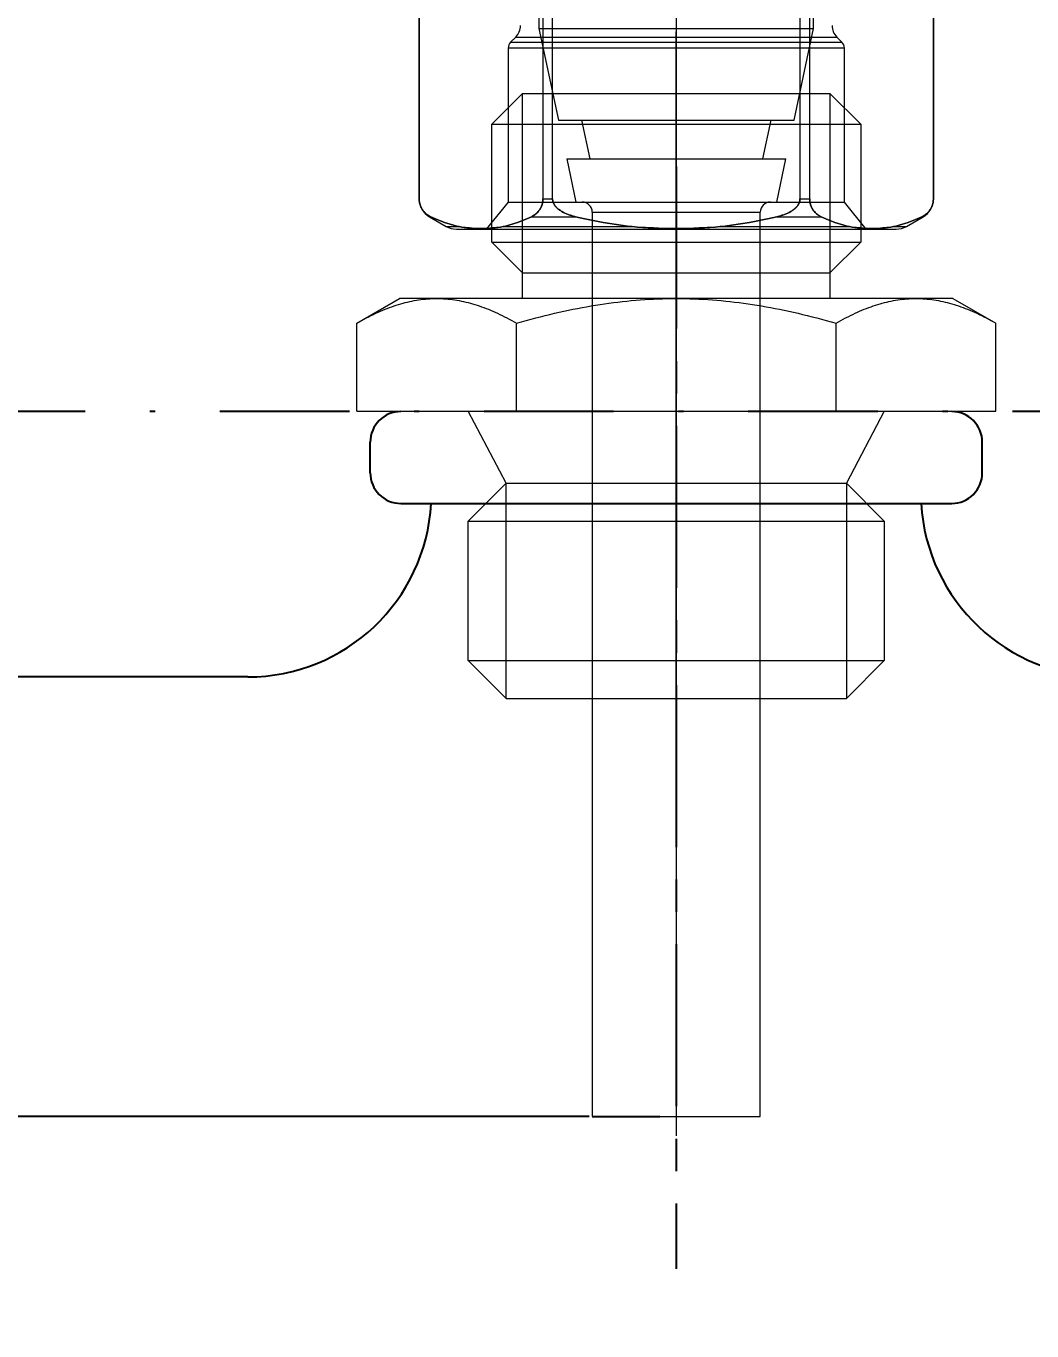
# Model space of a CAD drawing. Header units: millimetres. Extents: x 2838 to 4336, y 1534 to 2077.
# Drawn here: x 2915.35 to 2935.08, y 1722.03 to 1747.6 of the extents above; entities that cross this region are included whole.
import ezdxf

# ---------------------------------------------------------------- set-up
doc = ezdxf.new("R2010")
doc.units = ezdxf.units.MM
doc.header["$LTSCALE"] = 0.1
doc.linetypes.add('AXES', pattern=[50.8, 31.75, -6.35, 6.35, -6.35])
doc.linetypes.add('TIRETPTX2', pattern=[50.8, 25.4, -12.7, 0, -12.7])
for name, color, linetype in [('AXES', 3, 'AXES'), ('BATTERY LIMIT', 3, 'TIRETPTX2'), ('TEXTE', 2, 'Continuous'), ('WATER', 3, 'Continuous')]:
    doc.layers.add(name, color=color, linetype=linetype)
doc.layers.add('DESSIN', color=3, linetype='Continuous', lineweight=0)
doc.styles.add('ROMANS', font='romans.shx', dxfattribs={"width": 0.7})
doc.dimstyles.get("Standard").update_dxf_attribs({"dimtxt": 0.18, "dimasz": 0.18, "dimexe": 0.18, "dimexo": 0.0625, "dimgap": 0.09, "dimtad": 0, "dimtih": 1, "dimtoh": 1, "dimdec": 1, "dimzin": 0, "dimdsep": 46, "dimtxsty": 'ROMANS', "dimcen": 0.09, "dimadec": 0, "dimazin": 0, "dimtfac": 1, "dimtdec": 1, "dimtofl": 0, "dimtmove": 2, "dimatfit": 3, "dimfxl": 1, "dimtolj": 1, "dimarcsym": 0})

# ---------------------------------------------------------------- blocks, each defined once
blk = doc.blocks.new('SF5200')
at = {"color": 0, "linetype": 'Continuous'}
for p, q in [((-44.745, 12.547), (-55.804, 12.547)), ((-55.804, 12.544), (-44.745, 12.544)), ((-43.409, 11.232), (-43.879, 12.047)), ((-43.879, 11.982), (-43.879, 12.047)), ((-43.409, 10.662), (-43.409, 11.232)), ((-43.275, -10.732), (-43.275, 10.732)), ((-43.275, 9.269), (-44.595, 8.2)), ((-43.409, 2.271), (-43.409, 8.391)), ((-52.392, 8.083), (-52.64, 7.834)), ((-52.64, -7.834), (-52.64, 7.834)), ((-52.392, -8.083), (-52.392, 8.083)), ((-44.595, 8.2), (-52.109, 8.2)), ((-52.109, -8.2), (-52.109, 8.2)), ((-44.595, -8.2), (-44.595, 8.2)), ((-43.879, 4.912), (-43.879, 7.07)), ((-44.745, 6.509), (-55.804, 6.509)), ((-53.063, 6.7), (-53.563, 6.7)), ((-48.595, 5.75), (-53.063, 6.7)), ((-53.063, -6.7), (-53.063, 6.7)), ((-44.745, 6.035), (-44.745, 6.509)), ((-55.804, 6.035), (-44.745, 6.035)), ((-48.595, -5.75), (-48.595, 5.75)), ((-44.595, 4.9), (-46.695, 5.346)), ((-46.695, -5.346), (-46.695, 5.346)), ((-46.695, 4.222), (-48.595, 4.626)), ((-43.275, 4.1), (-44.095, 4.1)), ((-44.095, -4.1), (-44.095, 4.1)), ((0, 4.1), (-43.275, 4.1)), ((0, -4.1), (0, 4.1)), ((-83.149, 0), (0.949, 0)), ((-43.409, -8.391), (-43.409, -2.271)), ((-48.595, -4.626), (-46.695, -4.222)), ((-44.095, -4.1), (-43.275, -4.1)), ((-43.275, -4.1), (0, -4.1)), ((-46.695, -5.346), (-44.595, -4.9)), ((-43.879, -7.07), (-43.879, -4.912)), ((-44.745, -6.035), (-55.804, -6.035)), ((-53.063, -6.7), (-48.595, -5.75)), ((-44.745, -6.509), (-44.745, -6.035)), ((-55.804, -6.509), (-44.745, -6.509)), ((-53.563, -6.7), (-53.063, -6.7)), ((-52.64, -7.834), (-52.392, -8.083)), ((-52.109, -8.2), (-44.595, -8.2)), ((-44.595, -8.2), (-43.275, -9.269)), ((-43.409, -11.232), (-43.409, -10.662)), ((-43.879, -12.047), (-43.409, -11.232)), ((-43.879, -12.047), (-43.879, -11.982)), ((-44.745, -12.544), (-55.804, -12.544)), ((-55.804, -12.547), (-44.745, -12.547))]:
    blk.add_line(p, q, dxfattribs=at)
for points in [[(-43.879, 11.982), (-43.889, 12.002), (-43.91, 12.043), (-43.934, 12.085), (-43.947, 12.105), (-43.96, 12.126), (-43.989, 12.167), (-44.021, 12.206), (-44.054, 12.244), (-44.09, 12.281), (-44.129, 12.317), (-44.151, 12.335), (-44.175, 12.354), (-44.224, 12.389), (-44.255, 12.408), (-44.264, 12.414), (-44.273, 12.419), (-44.278, 12.422), (-44.282, 12.424), (-44.291, 12.429), (-44.3, 12.434), (-44.31, 12.439), (-44.319, 12.444), (-44.329, 12.448), (-44.334, 12.451), (-44.339, 12.453), (-44.349, 12.458), (-44.359, 12.463), (-44.37, 12.467), (-44.381, 12.472), (-44.392, 12.476), (-44.398, 12.479), (-44.403, 12.481), (-44.415, 12.485), (-44.426, 12.489), (-44.438, 12.494), (-44.45, 12.497), (-44.462, 12.501), (-44.468, 12.503), (-44.474, 12.505), (-44.486, 12.508), (-44.499, 12.512), (-44.505, 12.513), (-44.511, 12.515), (-44.523, 12.518), (-44.535, 12.521), (-44.541, 12.522), (-44.547, 12.523), (-44.56, 12.526), (-44.573, 12.528), (-44.586, 12.531), (-44.6, 12.533), (-44.613, 12.535), (-44.62, 12.536), (-44.627, 12.537), (-44.641, 12.538), (-44.655, 12.54), (-44.669, 12.541), (-44.683, 12.542), (-44.697, 12.543), (-44.704, 12.543), (-44.711, 12.543), (-44.725, 12.544), (-44.738, 12.544), (-44.745, 12.544)], [(-44.745, 12.544), (-44.738, 12.544), (-44.725, 12.544), (-44.711, 12.543), (-44.704, 12.543), (-44.697, 12.543), (-44.683, 12.542), (-44.669, 12.541), (-44.655, 12.54), (-44.641, 12.538), (-44.627, 12.537), (-44.62, 12.536), (-44.613, 12.535), (-44.6, 12.533), (-44.586, 12.531), (-44.573, 12.528), (-44.56, 12.526), (-44.547, 12.523), (-44.541, 12.522), (-44.535, 12.521), (-44.523, 12.518), (-44.511, 12.515), (-44.505, 12.513), (-44.499, 12.512), (-44.486, 12.508), (-44.474, 12.505), (-44.468, 12.503), (-44.462, 12.501), (-44.45, 12.497), (-44.438, 12.494), (-44.426, 12.489), (-44.415, 12.485), (-44.403, 12.481), (-44.398, 12.479), (-44.392, 12.476), (-44.381, 12.472), (-44.37, 12.467), (-44.359, 12.463), (-44.349, 12.458), (-44.339, 12.453), (-44.334, 12.451), (-44.329, 12.448), (-44.319, 12.444), (-44.31, 12.439), (-44.3, 12.434), (-44.291, 12.429), (-44.282, 12.424), (-44.278, 12.422), (-44.273, 12.419), (-44.264, 12.414), (-44.255, 12.408), (-44.246, 12.403), (-44.238, 12.397), (-44.229, 12.392), (-44.224, 12.389), (-44.22, 12.386), (-44.212, 12.38), (-44.203, 12.374), (-44.175, 12.354), (-44.151, 12.335), (-44.129, 12.317), (-44.09, 12.281), (-44.054, 12.244), (-44.021, 12.206), (-43.989, 12.167), (-43.96, 12.126), (-43.947, 12.105), (-43.934, 12.085), (-43.91, 12.043), (-43.889, 12.002), (-43.879, 11.982)], [(-43.409, 10.662), (-43.463, 10.876), (-43.6, 11.311), (-43.776, 11.755), (-43.879, 11.982)], [(-43.879, 11.982), (-43.776, 11.755), (-43.6, 11.311), (-43.463, 10.876), (-43.409, 10.662)], [(-43.409, 8.391), (-43.395, 8.454), (-43.371, 8.581), (-43.353, 8.71), (-43.346, 8.774), (-43.339, 8.838), (-43.329, 8.967), (-43.321, 9.095), (-43.311, 9.526), (-43.321, 9.958), (-43.329, 10.085), (-43.339, 10.214), (-43.346, 10.279), (-43.353, 10.343), (-43.371, 10.471), (-43.395, 10.599), (-43.409, 10.662)], [(-43.409, 10.662), (-43.395, 10.599), (-43.371, 10.471), (-43.353, 10.343), (-43.346, 10.279), (-43.339, 10.214), (-43.329, 10.085), (-43.321, 9.958), (-43.311, 9.526), (-43.321, 9.095), (-43.329, 8.967), (-43.339, 8.838), (-43.346, 8.774), (-43.353, 8.71), (-43.371, 8.581), (-43.395, 8.454), (-43.409, 8.391)], [(-43.879, 7.07), (-43.776, 7.297), (-43.6, 7.742), (-43.463, 8.176), (-43.409, 8.391)], [(-43.409, 8.391), (-43.463, 8.176), (-43.6, 7.742), (-43.776, 7.297), (-43.879, 7.07)], [(-44.745, 6.509), (-44.738, 6.509), (-44.725, 6.509), (-44.711, 6.509), (-44.704, 6.509), (-44.697, 6.51), (-44.683, 6.511), (-44.669, 6.512), (-44.655, 6.513), (-44.641, 6.514), (-44.627, 6.516), (-44.62, 6.517), (-44.613, 6.518), (-44.6, 6.52), (-44.586, 6.522), (-44.573, 6.524), (-44.56, 6.527), (-44.547, 6.529), (-44.541, 6.53), (-44.535, 6.532), (-44.523, 6.535), (-44.511, 6.538), (-44.505, 6.539), (-44.499, 6.541), (-44.486, 6.544), (-44.474, 6.548), (-44.468, 6.549), (-44.462, 6.551), (-44.45, 6.555), (-44.438, 6.559), (-44.426, 6.563), (-44.415, 6.567), (-44.403, 6.572), (-44.398, 6.574), (-44.392, 6.576), (-44.381, 6.581), (-44.37, 6.585), (-44.359, 6.59), (-44.349, 6.595), (-44.339, 6.599), (-44.334, 6.602), (-44.329, 6.604), (-44.319, 6.609), (-44.31, 6.614), (-44.3, 6.618), (-44.291, 6.623), (-44.282, 6.628), (-44.278, 6.631), (-44.273, 6.634), (-44.264, 6.639), (-44.255, 6.644), (-44.246, 6.65), (-44.238, 6.655), (-44.229, 6.661), (-44.224, 6.664), (-44.22, 6.666), (-44.212, 6.672), (-44.203, 6.678), (-44.175, 6.699), (-44.151, 6.717), (-44.129, 6.736), (-44.09, 6.772), (-44.054, 6.808), (-44.021, 6.846), (-43.989, 6.886), (-43.96, 6.927), (-43.947, 6.947), (-43.934, 6.968), (-43.91, 7.009), (-43.889, 7.05), (-43.879, 7.07)], [(-43.879, 7.07), (-43.889, 7.05), (-43.91, 7.009), (-43.934, 6.968), (-43.947, 6.947), (-43.96, 6.927), (-43.989, 6.886), (-44.021, 6.846), (-44.054, 6.808), (-44.09, 6.772), (-44.129, 6.736), (-44.151, 6.717), (-44.175, 6.699), (-44.224, 6.664), (-44.255, 6.644), (-44.264, 6.639), (-44.273, 6.634), (-44.278, 6.631), (-44.282, 6.628), (-44.291, 6.623), (-44.3, 6.618), (-44.31, 6.614), (-44.319, 6.609), (-44.329, 6.604), (-44.334, 6.602), (-44.339, 6.599), (-44.349, 6.595), (-44.359, 6.59), (-44.37, 6.585), (-44.381, 6.581), (-44.392, 6.576), (-44.398, 6.574), (-44.403, 6.572), (-44.415, 6.567), (-44.426, 6.563), (-44.438, 6.559), (-44.45, 6.555), (-44.462, 6.551), (-44.468, 6.549), (-44.474, 6.548), (-44.486, 6.544), (-44.499, 6.541), (-44.505, 6.539), (-44.511, 6.538), (-44.523, 6.535), (-44.535, 6.532), (-44.541, 6.53), (-44.547, 6.529), (-44.56, 6.527), (-44.573, 6.524), (-44.586, 6.522), (-44.6, 6.52), (-44.613, 6.518), (-44.62, 6.517), (-44.627, 6.516), (-44.641, 6.514), (-44.655, 6.513), (-44.669, 6.512), (-44.683, 6.511), (-44.697, 6.51), (-44.704, 6.509), (-44.711, 6.509), (-44.725, 6.509), (-44.738, 6.509), (-44.745, 6.509)], [(-44.745, 6.035), (-44.738, 6.035), (-44.725, 6.035), (-44.711, 6.034), (-44.704, 6.034), (-44.697, 6.033), (-44.683, 6.032), (-44.669, 6.03), (-44.655, 6.027), (-44.641, 6.024), (-44.627, 6.021), (-44.62, 6.019), (-44.613, 6.017), (-44.6, 6.013), (-44.586, 6.009), (-44.573, 6.004), (-44.56, 5.999), (-44.547, 5.994), (-44.541, 5.992), (-44.535, 5.989), (-44.523, 5.983), (-44.511, 5.977), (-44.505, 5.974), (-44.499, 5.971), (-44.486, 5.964), (-44.474, 5.957), (-44.468, 5.954), (-44.462, 5.95), (-44.45, 5.942), (-44.438, 5.935), (-44.426, 5.926), (-44.415, 5.918), (-44.403, 5.909), (-44.398, 5.905), (-44.392, 5.9), (-44.381, 5.891), (-44.37, 5.882), (-44.359, 5.873), (-44.349, 5.863), (-44.339, 5.854), (-44.334, 5.849), (-44.329, 5.844), (-44.319, 5.835), (-44.31, 5.825), (-44.3, 5.816), (-44.291, 5.806), (-44.282, 5.796), (-44.278, 5.791), (-44.273, 5.785), (-44.264, 5.775), (-44.255, 5.764), (-44.246, 5.753), (-44.238, 5.742), (-44.229, 5.731), (-44.224, 5.725), (-44.22, 5.72), (-44.212, 5.708), (-44.203, 5.696), (-44.175, 5.655), (-44.151, 5.618), (-44.129, 5.582), (-44.09, 5.508), (-44.054, 5.436), (-44.021, 5.36), (-43.989, 5.281), (-43.96, 5.2), (-43.947, 5.158), (-43.934, 5.117), (-43.91, 5.034), (-43.889, 4.952), (-43.879, 4.912)], [(-43.879, 4.912), (-43.889, 4.952), (-43.91, 5.034), (-43.934, 5.117), (-43.947, 5.158), (-43.96, 5.2), (-43.989, 5.281), (-44.021, 5.36), (-44.054, 5.436), (-44.09, 5.508), (-44.129, 5.582), (-44.151, 5.618), (-44.175, 5.655), (-44.224, 5.725), (-44.255, 5.764), (-44.264, 5.775), (-44.273, 5.785), (-44.278, 5.791), (-44.282, 5.796), (-44.291, 5.806), (-44.3, 5.816), (-44.31, 5.825), (-44.319, 5.835), (-44.329, 5.844), (-44.334, 5.849), (-44.339, 5.854), (-44.349, 5.863), (-44.359, 5.873), (-44.37, 5.882), (-44.381, 5.891), (-44.392, 5.9), (-44.398, 5.905), (-44.403, 5.909), (-44.415, 5.918), (-44.426, 5.926), (-44.438, 5.935), (-44.45, 5.942), (-44.462, 5.95), (-44.468, 5.954), (-44.474, 5.957), (-44.486, 5.964), (-44.499, 5.971), (-44.505, 5.974), (-44.511, 5.977), (-44.523, 5.983), (-44.535, 5.989), (-44.541, 5.992), (-44.547, 5.994), (-44.56, 5.999), (-44.573, 6.004), (-44.586, 6.009), (-44.6, 6.013), (-44.613, 6.017), (-44.62, 6.019), (-44.627, 6.021), (-44.641, 6.024), (-44.655, 6.027), (-44.669, 6.03), (-44.683, 6.032), (-44.697, 6.033), (-44.704, 6.034), (-44.711, 6.034), (-44.725, 6.035), (-44.738, 6.035), (-44.745, 6.035)], [(-43.879, 4.912), (-43.776, 4.458), (-43.6, 3.569), (-43.463, 2.7), (-43.409, 2.271)], [(-43.409, 2.271), (-43.463, 2.7), (-43.6, 3.569), (-43.776, 4.458), (-43.879, 4.912)], [(-43.409, 2.271), (-43.395, 2.145), (-43.371, 1.89), (-43.353, 1.633), (-43.346, 1.505), (-43.339, 1.376), (-43.329, 1.118), (-43.321, 0.863), (-43.311, 0), (-43.321, -0.863), (-43.329, -1.118), (-43.339, -1.376), (-43.346, -1.505), (-43.353, -1.633), (-43.371, -1.89), (-43.395, -2.145), (-43.409, -2.271)], [(-43.409, -2.271), (-43.395, -2.145), (-43.371, -1.89), (-43.353, -1.633), (-43.346, -1.505), (-43.339, -1.376), (-43.329, -1.118), (-43.321, -0.863), (-43.311, 0), (-43.321, 0.863), (-43.329, 1.118), (-43.339, 1.376), (-43.346, 1.505), (-43.353, 1.633), (-43.371, 1.89), (-43.395, 2.145), (-43.409, 2.271)], [(-43.409, -2.271), (-43.463, -2.7), (-43.6, -3.569), (-43.776, -4.458), (-43.879, -4.912)], [(-43.879, -4.912), (-43.776, -4.458), (-43.6, -3.569), (-43.463, -2.7), (-43.409, -2.271)], [(-43.879, -4.912), (-43.889, -4.952), (-43.91, -5.034), (-43.934, -5.117), (-43.947, -5.158), (-43.96, -5.2), (-43.989, -5.281), (-44.021, -5.36), (-44.054, -5.436), (-44.09, -5.508), (-44.129, -5.582), (-44.151, -5.618), (-44.175, -5.655), (-44.224, -5.725), (-44.255, -5.764), (-44.264, -5.775), (-44.273, -5.785), (-44.278, -5.791), (-44.282, -5.796), (-44.291, -5.806), (-44.3, -5.816), (-44.31, -5.825), (-44.319, -5.835), (-44.329, -5.844), (-44.334, -5.849), (-44.339, -5.854), (-44.349, -5.863), (-44.359, -5.873), (-44.37, -5.882), (-44.381, -5.891), (-44.392, -5.9), (-44.398, -5.905), (-44.403, -5.909), (-44.415, -5.918), (-44.426, -5.926), (-44.438, -5.935), (-44.45, -5.942), (-44.462, -5.95), (-44.468, -5.954), (-44.474, -5.957), (-44.486, -5.964), (-44.499, -5.971), (-44.505, -5.974), (-44.511, -5.977), (-44.523, -5.983), (-44.535, -5.989), (-44.541, -5.992), (-44.547, -5.994), (-44.56, -5.999), (-44.573, -6.004), (-44.586, -6.009), (-44.6, -6.013), (-44.613, -6.017), (-44.62, -6.019), (-44.627, -6.021), (-44.641, -6.024), (-44.655, -6.027), (-44.669, -6.03), (-44.683, -6.032), (-44.697, -6.033), (-44.704, -6.034), (-44.711, -6.034), (-44.725, -6.035), (-44.738, -6.035), (-44.745, -6.035)], [(-44.745, -6.035), (-44.738, -6.035), (-44.725, -6.035), (-44.711, -6.034), (-44.704, -6.034), (-44.697, -6.033), (-44.683, -6.032), (-44.669, -6.03), (-44.655, -6.027), (-44.641, -6.024), (-44.627, -6.021), (-44.62, -6.019), (-44.613, -6.017), (-44.6, -6.013), (-44.586, -6.009), (-44.573, -6.004), (-44.56, -5.999), (-44.547, -5.994), (-44.541, -5.992), (-44.535, -5.989), (-44.523, -5.983), (-44.511, -5.977), (-44.505, -5.974), (-44.499, -5.971), (-44.486, -5.964), (-44.474, -5.957), (-44.468, -5.954), (-44.462, -5.95), (-44.45, -5.942), (-44.438, -5.935), (-44.426, -5.926), (-44.415, -5.918), (-44.403, -5.909), (-44.398, -5.905), (-44.392, -5.9), (-44.381, -5.891), (-44.37, -5.882), (-44.359, -5.873), (-44.349, -5.863), (-44.339, -5.854), (-44.334, -5.849), (-44.329, -5.844), (-44.319, -5.835), (-44.31, -5.825), (-44.3, -5.816), (-44.291, -5.806), (-44.282, -5.796), (-44.278, -5.791), (-44.273, -5.785), (-44.264, -5.775), (-44.255, -5.764), (-44.246, -5.753), (-44.238, -5.742), (-44.229, -5.731), (-44.224, -5.725), (-44.22, -5.72), (-44.212, -5.708), (-44.203, -5.696), (-44.175, -5.655), (-44.151, -5.618), (-44.129, -5.582), (-44.09, -5.508), (-44.054, -5.436), (-44.021, -5.36), (-43.989, -5.281), (-43.96, -5.2), (-43.947, -5.158), (-43.934, -5.117), (-43.91, -5.034), (-43.889, -4.952), (-43.879, -4.912)], [(-44.745, -6.509), (-44.738, -6.509), (-44.725, -6.509), (-44.711, -6.509), (-44.704, -6.509), (-44.697, -6.51), (-44.683, -6.511), (-44.669, -6.512), (-44.655, -6.513), (-44.641, -6.514), (-44.627, -6.516), (-44.62, -6.517), (-44.613, -6.518), (-44.6, -6.52), (-44.586, -6.522), (-44.573, -6.524), (-44.56, -6.527), (-44.547, -6.529), (-44.541, -6.53), (-44.535, -6.532), (-44.523, -6.535), (-44.511, -6.538), (-44.505, -6.539), (-44.499, -6.541), (-44.486, -6.544), (-44.474, -6.548), (-44.468, -6.549), (-44.462, -6.551), (-44.45, -6.555), (-44.438, -6.559), (-44.426, -6.563), (-44.415, -6.567), (-44.403, -6.572), (-44.398, -6.574), (-44.392, -6.576), (-44.381, -6.581), (-44.37, -6.585), (-44.359, -6.59), (-44.349, -6.595), (-44.339, -6.599), (-44.334, -6.602), (-44.329, -6.604), (-44.319, -6.609), (-44.31, -6.614), (-44.3, -6.618), (-44.291, -6.623), (-44.282, -6.628), (-44.278, -6.631), (-44.273, -6.634), (-44.264, -6.639), (-44.255, -6.644), (-44.246, -6.65), (-44.238, -6.655), (-44.229, -6.661), (-44.224, -6.664), (-44.22, -6.666), (-44.212, -6.672), (-44.203, -6.678), (-44.175, -6.699), (-44.151, -6.717), (-44.129, -6.736), (-44.09, -6.772), (-44.054, -6.808), (-44.021, -6.846), (-43.989, -6.886), (-43.96, -6.927), (-43.947, -6.947), (-43.934, -6.968), (-43.91, -7.009), (-43.889, -7.05), (-43.879, -7.07)], [(-43.879, -7.07), (-43.889, -7.05), (-43.91, -7.009), (-43.934, -6.968), (-43.947, -6.947), (-43.96, -6.927), (-43.989, -6.886), (-44.021, -6.846), (-44.054, -6.808), (-44.09, -6.772), (-44.129, -6.736), (-44.151, -6.717), (-44.175, -6.699), (-44.224, -6.664), (-44.255, -6.644), (-44.264, -6.639), (-44.273, -6.634), (-44.278, -6.631), (-44.282, -6.628), (-44.291, -6.623), (-44.3, -6.618), (-44.31, -6.614), (-44.319, -6.609), (-44.329, -6.604), (-44.334, -6.602), (-44.339, -6.599), (-44.349, -6.595), (-44.359, -6.59), (-44.37, -6.585), (-44.381, -6.581), (-44.392, -6.576), (-44.398, -6.574), (-44.403, -6.572), (-44.415, -6.567), (-44.426, -6.563), (-44.438, -6.559), (-44.45, -6.555), (-44.462, -6.551), (-44.468, -6.549), (-44.474, -6.548), (-44.486, -6.544), (-44.499, -6.541), (-44.505, -6.539), (-44.511, -6.538), (-44.523, -6.535), (-44.535, -6.532), (-44.541, -6.53), (-44.547, -6.529), (-44.56, -6.527), (-44.573, -6.524), (-44.586, -6.522), (-44.6, -6.52), (-44.613, -6.518), (-44.62, -6.517), (-44.627, -6.516), (-44.641, -6.514), (-44.655, -6.513), (-44.669, -6.512), (-44.683, -6.511), (-44.697, -6.51), (-44.704, -6.509), (-44.711, -6.509), (-44.725, -6.509), (-44.738, -6.509), (-44.745, -6.509)], [(-43.879, -7.07), (-43.776, -7.297), (-43.6, -7.742), (-43.463, -8.176), (-43.409, -8.391)], [(-43.409, -8.391), (-43.463, -8.176), (-43.6, -7.742), (-43.776, -7.297), (-43.879, -7.07)], [(-43.409, -8.391), (-43.395, -8.454), (-43.371, -8.581), (-43.353, -8.71), (-43.346, -8.774), (-43.339, -8.838), (-43.329, -8.967), (-43.321, -9.095), (-43.311, -9.526), (-43.321, -9.958), (-43.329, -10.085), (-43.339, -10.214), (-43.346, -10.279), (-43.353, -10.343), (-43.371, -10.471), (-43.395, -10.599), (-43.409, -10.662)], [(-43.409, -10.662), (-43.395, -10.599), (-43.371, -10.471), (-43.353, -10.343), (-43.346, -10.279), (-43.339, -10.214), (-43.329, -10.085), (-43.321, -9.958), (-43.311, -9.526), (-43.321, -9.095), (-43.329, -8.967), (-43.339, -8.838), (-43.346, -8.774), (-43.353, -8.71), (-43.371, -8.581), (-43.395, -8.454), (-43.409, -8.391)], [(-43.409, -10.662), (-43.463, -10.876), (-43.6, -11.311), (-43.776, -11.755), (-43.879, -11.982)], [(-43.879, -11.982), (-43.776, -11.755), (-43.6, -11.311), (-43.463, -10.876), (-43.409, -10.662)], [(-43.879, -11.982), (-43.889, -12.002), (-43.91, -12.043), (-43.934, -12.085), (-43.947, -12.105), (-43.96, -12.126), (-43.989, -12.167), (-44.021, -12.206), (-44.054, -12.244), (-44.09, -12.281), (-44.129, -12.317), (-44.151, -12.335), (-44.175, -12.354), (-44.224, -12.389), (-44.255, -12.408), (-44.264, -12.414), (-44.273, -12.419), (-44.278, -12.422), (-44.282, -12.424), (-44.291, -12.429), (-44.3, -12.434), (-44.31, -12.439), (-44.319, -12.444), (-44.329, -12.448), (-44.334, -12.451), (-44.339, -12.453), (-44.349, -12.458), (-44.359, -12.463), (-44.37, -12.467), (-44.381, -12.472), (-44.392, -12.476), (-44.398, -12.479), (-44.403, -12.481), (-44.415, -12.485), (-44.426, -12.489), (-44.438, -12.494), (-44.45, -12.497), (-44.462, -12.501), (-44.468, -12.503), (-44.474, -12.505), (-44.486, -12.508), (-44.499, -12.512), (-44.505, -12.513), (-44.511, -12.515), (-44.523, -12.518), (-44.535, -12.521), (-44.541, -12.522), (-44.547, -12.523), (-44.56, -12.526), (-44.573, -12.528), (-44.586, -12.531), (-44.6, -12.533), (-44.613, -12.535), (-44.62, -12.536), (-44.627, -12.537), (-44.641, -12.538), (-44.655, -12.54), (-44.669, -12.541), (-44.683, -12.542), (-44.697, -12.543), (-44.704, -12.543), (-44.711, -12.543), (-44.725, -12.544), (-44.738, -12.544), (-44.745, -12.544)], [(-44.745, -12.544), (-44.738, -12.544), (-44.725, -12.544), (-44.711, -12.543), (-44.704, -12.543), (-44.697, -12.543), (-44.683, -12.542), (-44.669, -12.541), (-44.655, -12.54), (-44.641, -12.538), (-44.627, -12.537), (-44.62, -12.536), (-44.613, -12.535), (-44.6, -12.533), (-44.586, -12.531), (-44.573, -12.528), (-44.56, -12.526), (-44.547, -12.523), (-44.541, -12.522), (-44.535, -12.521), (-44.523, -12.518), (-44.511, -12.515), (-44.505, -12.513), (-44.499, -12.512), (-44.486, -12.508), (-44.474, -12.505), (-44.468, -12.503), (-44.462, -12.501), (-44.45, -12.497), (-44.438, -12.494), (-44.426, -12.489), (-44.415, -12.485), (-44.403, -12.481), (-44.398, -12.479), (-44.392, -12.476), (-44.381, -12.472), (-44.37, -12.467), (-44.359, -12.463), (-44.349, -12.458), (-44.339, -12.453), (-44.334, -12.451), (-44.329, -12.448), (-44.319, -12.444), (-44.31, -12.439), (-44.3, -12.434), (-44.291, -12.429), (-44.282, -12.424), (-44.278, -12.422), (-44.273, -12.419), (-44.264, -12.414), (-44.255, -12.408), (-44.246, -12.403), (-44.238, -12.397), (-44.229, -12.392), (-44.224, -12.389), (-44.22, -12.386), (-44.212, -12.38), (-44.203, -12.374), (-44.175, -12.354), (-44.151, -12.335), (-44.129, -12.317), (-44.09, -12.281), (-44.054, -12.244), (-44.021, -12.206), (-43.989, -12.167), (-43.96, -12.126), (-43.947, -12.105), (-43.934, -12.085), (-43.91, -12.043), (-43.889, -12.002), (-43.879, -11.982)]]:
    blk.add_lwpolyline(points, dxfattribs=at)
for centre, radius, start, end in [((-44.745, 11.547), 1, 30, 90), ((-44.275, 10.732), 1, 0, 30), ((-53.206, 8.4), 0.8, 270, 315), ((-52.109, 7.8), 0.4, 90, 135), ((-44.095, 4.6), 0.5, 180, 270), ((-44.095, -4.6), 0.5, 90, 180), ((-53.206, -8.4), 0.8, 45, 90), ((-52.109, -7.8), 0.4, 225, 270), ((-44.275, -10.732), 1, 330, 0), ((-44.745, -11.547), 1, 270, 330)]:
    blk.add_arc(centre, radius, start, end, dxfattribs=at)
blk = doc.blocks.new('front')
at = {"linetype": 'Continuous'}
for p, q in [((-4.294, 15.588), (-5.5, 13.5)), ((-4.428, 15.352), (-4.491, 15.235)), ((-4.362, 15.47), (-4.428, 15.352)), ((-4.294, 15.588), (-4.362, 15.47)), ((0, 15.588), (-4.294, 15.588)), ((0, 15.588), (0, 7.794)), ((-4.779, 14.661), (-4.831, 14.548)), ((-4.725, 14.774), (-4.779, 14.661)), ((-4.67, 14.888), (-4.725, 14.774)), ((-4.612, 15.003), (-4.67, 14.888)), ((-4.553, 15.119), (-4.612, 15.003)), ((-4.491, 15.235), (-4.553, 15.119)), ((-5.018, 14.101), (-5.06, 13.991)), ((-4.974, 14.212), (-5.018, 14.101)), ((-4.928, 14.324), (-4.974, 14.212)), ((-4.881, 14.436), (-4.928, 14.324)), ((-4.831, 14.548), (-4.881, 14.436)), ((-5.5, 11.691), (-5.5, 13.5)), ((-5.242, 13.442), (-5.273, 13.333)), ((-5.209, 13.551), (-5.242, 13.442)), ((-5.175, 13.661), (-5.209, 13.551)), ((-5.139, 13.77), (-5.175, 13.661)), ((-5.1, 13.88), (-5.139, 13.77)), ((-5.06, 13.991), (-5.1, 13.88)), ((-5.398, 12.789), (-5.417, 12.681)), ((-5.376, 12.898), (-5.398, 12.789)), ((-5.353, 13.007), (-5.376, 12.898)), ((-5.328, 13.116), (-5.353, 13.007)), ((-5.302, 13.224), (-5.328, 13.116)), ((-5.273, 13.333), (-5.302, 13.224)), ((-5.483, 12.134), (-5.491, 12.024)), ((-5.474, 12.244), (-5.483, 12.134)), ((-5.463, 12.353), (-5.474, 12.244)), ((-5.449, 12.463), (-5.463, 12.353)), ((-5.434, 12.572), (-5.449, 12.463)), ((-5.417, 12.681), (-5.434, 12.572)), ((-5.499, 11.803), (-5.5, 11.691)), ((-5.5, 11.691), (-5.499, 11.58)), ((-5.5, 0), (-5.5, 11.691)), ((-5.496, 11.914), (-5.499, 11.803)), ((-5.499, 11.58), (-5.496, 11.469)), ((-5.491, 12.024), (-5.496, 11.914)), ((-5.496, 11.469), (-5.491, 11.359)), ((-5.491, 11.359), (-5.483, 11.249)), ((-5.483, 11.249), (-5.474, 11.139)), ((-5.474, 11.139), (-5.463, 11.029)), ((-5.463, 11.029), (-5.449, 10.92)), ((-5.449, 10.92), (-5.434, 10.811)), ((-5.434, 10.811), (-5.417, 10.702)), ((-5.417, 10.702), (-5.398, 10.593)), ((-5.398, 10.593), (-5.376, 10.485)), ((-5.376, 10.485), (-5.353, 10.376)), ((-5.353, 10.376), (-5.328, 10.267)), ((-5.328, 10.267), (-5.302, 10.158)), ((-5.302, 10.158), (-5.273, 10.049)), ((-5.273, 10.049), (-5.242, 9.94)), ((-5.242, 9.94), (-5.209, 9.831)), ((-5.209, 9.831), (-5.175, 9.722)), ((-5.175, 9.722), (-5.139, 9.612)), ((-5.139, 9.612), (-5.1, 9.502)), ((3.5, 8.3), (0, 10.15)), ((5.35, 10.15), (3.5, 8.3)), ((5.35, 10.15), (5.35, -10.15)), ((12.15, 10.15), (5.35, 10.15)), ((12.15, 10.15), (12.15, -10.15)), ((14, 8.3), (12.15, 10.15)), ((-14, 9), (-15.5, 7.5)), ((-14, 9), (-14, -9)), ((-8.25, 9), (-14, 9)), ((-8.25, 9), (-8.25, -9)), ((-6.75, 7.5), (-8.25, 9)), ((-5.1, 9.502), (-5.06, 9.392)), ((-5.06, 9.392), (-5.018, 9.281)), ((-5.018, 9.281), (-4.974, 9.17)), ((-4.974, 9.17), (-4.928, 9.059)), ((-4.928, 9.059), (-4.881, 8.947)), ((-4.881, 8.947), (-4.831, 8.835)), ((-4.831, 8.835), (-4.779, 8.722)), ((-4.779, 8.722), (-4.725, 8.608)), ((-4.725, 8.608), (-4.67, 8.494)), ((-4.67, 8.494), (-4.612, 8.379)), ((-4.612, 8.379), (-4.553, 8.264)), ((3.5, 8.3), (3.5, -8.3)), ((14, 8.3), (3.5, 8.3)), ((14, 8.3), (14, -8.3)), ((-4.553, 8.264), (-4.491, 8.148)), ((-4.491, 8.148), (-4.428, 8.031)), ((-4.428, 8.031), (-4.362, 7.913)), ((-4.362, 7.913), (-4.294, 7.794)), ((-4.294, 7.794), (-4.362, 7.557)), ((0, 7.794), (-4.294, 7.794)), ((0, 7.794), (0, -7.794)), ((-15.5, 7.5), (-15.5, -7.5)), ((-6.75, 7.5), (-15.5, 7.5)), ((-6.75, 7.5), (-6.75, -7.5)), ((-5.5, 7.5), (-6.75, 7.5)), ((-4.491, 7.087), (-4.553, 6.855)), ((-4.428, 7.321), (-4.491, 7.087)), ((-4.362, 7.557), (-4.428, 7.321)), ((-4.67, 6.394), (-4.725, 6.166)), ((-4.612, 6.624), (-4.67, 6.394)), ((-4.553, 6.855), (-4.612, 6.624)), ((-4.779, 5.939), (-4.831, 5.713)), ((-4.725, 6.166), (-4.779, 5.939)), ((-4.928, 5.265), (-4.974, 5.042)), ((-4.881, 5.488), (-4.928, 5.265)), ((-4.831, 5.713), (-4.881, 5.488)), ((-5.06, 4.599), (-5.1, 4.378)), ((-5.018, 4.82), (-5.06, 4.599)), ((-4.974, 5.042), (-5.018, 4.82)), ((-5.175, 3.939), (-5.209, 3.72)), ((-5.139, 4.158), (-5.175, 3.939)), ((-5.1, 4.378), (-5.139, 4.158)), ((-5.273, 3.284), (-5.302, 3.066)), ((-5.242, 3.502), (-5.273, 3.284)), ((-5.209, 3.72), (-5.242, 3.502)), ((-5.353, 2.631), (-5.376, 2.414)), ((-5.328, 2.848), (-5.353, 2.631)), ((-5.302, 3.066), (-5.328, 2.848)), ((-5.417, 1.978), (-5.434, 1.761)), ((-5.398, 2.196), (-5.417, 1.978)), ((-5.376, 2.414), (-5.398, 2.196)), ((-5.463, 1.324), (-5.474, 1.105)), ((-5.449, 1.542), (-5.463, 1.324)), ((-5.434, 1.761), (-5.449, 1.542)), ((-5.491, 0.665), (-5.496, 0.444)), ((-5.483, 0.885), (-5.491, 0.665)), ((-5.474, 1.105), (-5.483, 0.885)), ((17, 0), (-18.5, 0)), ((-5.499, 0.223), (-5.5, 0)), ((-5.5, 0), (-5.499, -0.223)), ((-5.5, -11.691), (-5.5, 0)), ((-5.496, 0.444), (-5.499, 0.223)), ((-5.499, -0.223), (-5.496, -0.444)), ((-5.496, -0.444), (-5.491, -0.665)), ((-5.491, -0.665), (-5.483, -0.885)), ((-5.483, -0.885), (-5.474, -1.105)), ((-5.474, -1.105), (-5.463, -1.324)), ((-5.463, -1.324), (-5.449, -1.542)), ((-5.449, -1.542), (-5.434, -1.761)), ((-5.434, -1.761), (-5.417, -1.978)), ((-5.417, -1.978), (-5.398, -2.196)), ((-5.398, -2.196), (-5.376, -2.414)), ((-5.376, -2.414), (-5.353, -2.631)), ((-5.353, -2.631), (-5.328, -2.848)), ((-5.328, -2.848), (-5.302, -3.066)), ((-5.302, -3.066), (-5.273, -3.284)), ((-5.273, -3.284), (-5.242, -3.502)), ((-5.242, -3.502), (-5.209, -3.72)), ((-5.209, -3.72), (-5.175, -3.939)), ((-5.175, -3.939), (-5.139, -4.158)), ((-5.139, -4.158), (-5.1, -4.378)), ((-5.1, -4.378), (-5.06, -4.599)), ((-5.06, -4.599), (-5.018, -4.82)), ((-5.018, -4.82), (-4.974, -5.042)), ((-4.974, -5.042), (-4.928, -5.265)), ((-4.928, -5.265), (-4.881, -5.488)), ((-4.881, -5.488), (-4.831, -5.713)), ((-4.831, -5.713), (-4.779, -5.939)), ((-4.779, -5.939), (-4.725, -6.166)), ((-4.725, -6.166), (-4.67, -6.394)), ((-4.67, -6.394), (-4.612, -6.624)), ((-4.612, -6.624), (-4.553, -6.855)), ((-4.553, -6.855), (-4.491, -7.087)), ((-15.5, -7.5), (-14, -9)), ((-15.5, -7.5), (-6.75, -7.5)), ((-8.25, -9), (-6.75, -7.5)), ((-6.75, -7.5), (-5.5, -7.5)), ((-4.491, -7.087), (-4.428, -7.321)), ((-4.428, -7.321), (-4.362, -7.557)), ((-4.362, -7.557), (-4.294, -7.794)), ((-4.553, -8.264), (-4.612, -8.379)), ((-4.491, -8.148), (-4.553, -8.264)), ((-4.428, -8.031), (-4.491, -8.148)), ((-4.362, -7.913), (-4.428, -8.031)), ((-4.294, -7.794), (-4.362, -7.913)), ((0, -7.794), (-4.294, -7.794)), ((0, -7.794), (0, -15.588)), ((-4.831, -8.835), (-4.881, -8.947)), ((-4.779, -8.722), (-4.831, -8.835)), ((-4.725, -8.608), (-4.779, -8.722)), ((-4.67, -8.494), (-4.725, -8.608)), ((-4.612, -8.379), (-4.67, -8.494)), ((0, -10.15), (3.5, -8.3)), ((3.5, -8.3), (5.35, -10.15)), ((3.5, -8.3), (14, -8.3)), ((12.15, -10.15), (14, -8.3)), ((-14, -9), (-8.25, -9)), ((-5.1, -9.502), (-5.139, -9.612)), ((-5.06, -9.392), (-5.1, -9.502)), ((-5.018, -9.281), (-5.06, -9.392)), ((-4.974, -9.17), (-5.018, -9.281)), ((-4.928, -9.059), (-4.974, -9.17)), ((-4.881, -8.947), (-4.928, -9.059)), ((-5.302, -10.158), (-5.328, -10.267)), ((-5.273, -10.049), (-5.302, -10.158)), ((-5.242, -9.94), (-5.273, -10.049)), ((-5.209, -9.831), (-5.242, -9.94)), ((-5.175, -9.722), (-5.209, -9.831)), ((-5.139, -9.612), (-5.175, -9.722)), ((5.35, -10.15), (12.15, -10.15)), ((-5.434, -10.811), (-5.449, -10.92)), ((-5.417, -10.702), (-5.434, -10.811)), ((-5.398, -10.593), (-5.417, -10.702)), ((-5.376, -10.485), (-5.398, -10.593)), ((-5.353, -10.376), (-5.376, -10.485)), ((-5.328, -10.267), (-5.353, -10.376)), ((-5.491, -11.359), (-5.496, -11.469)), ((-5.483, -11.249), (-5.491, -11.359)), ((-5.474, -11.139), (-5.483, -11.249)), ((-5.463, -11.029), (-5.474, -11.139)), ((-5.449, -10.92), (-5.463, -11.029)), ((-5.499, -11.58), (-5.5, -11.691)), ((-5.5, -11.691), (-5.499, -11.803)), ((-5.5, -13.5), (-5.5, -11.691)), ((-5.496, -11.469), (-5.499, -11.58)), ((-5.499, -11.803), (-5.496, -11.914)), ((-5.496, -11.914), (-5.491, -12.024)), ((-5.491, -12.024), (-5.483, -12.134)), ((-5.483, -12.134), (-5.474, -12.244)), ((-5.474, -12.244), (-5.463, -12.353)), ((-5.463, -12.353), (-5.449, -12.463)), ((-5.449, -12.463), (-5.434, -12.572)), ((-5.434, -12.572), (-5.417, -12.681)), ((-5.417, -12.681), (-5.398, -12.789)), ((-5.398, -12.789), (-5.376, -12.898)), ((-5.376, -12.898), (-5.353, -13.007)), ((-5.353, -13.007), (-5.328, -13.116)), ((-5.328, -13.116), (-5.302, -13.224)), ((-5.302, -13.224), (-5.273, -13.333)), ((-5.273, -13.333), (-5.242, -13.442)), ((-5.5, -13.5), (-4.294, -15.588)), ((-5.242, -13.442), (-5.209, -13.551)), ((-5.209, -13.551), (-5.175, -13.661)), ((-5.175, -13.661), (-5.139, -13.77)), ((-5.139, -13.77), (-5.1, -13.88)), ((-5.1, -13.88), (-5.06, -13.991)), ((-5.06, -13.991), (-5.018, -14.101)), ((-5.018, -14.101), (-4.974, -14.212)), ((-4.974, -14.212), (-4.928, -14.324)), ((-4.928, -14.324), (-4.881, -14.436)), ((-4.881, -14.436), (-4.831, -14.548)), ((-4.831, -14.548), (-4.779, -14.661)), ((-4.779, -14.661), (-4.725, -14.774)), ((-4.725, -14.774), (-4.67, -14.888)), ((-4.67, -14.888), (-4.612, -15.003)), ((-4.612, -15.003), (-4.553, -15.119)), ((-4.553, -15.119), (-4.491, -15.235)), ((-4.491, -15.235), (-4.428, -15.352)), ((-4.428, -15.352), (-4.362, -15.47)), ((-4.362, -15.47), (-4.294, -15.588)), ((0, -15.588), (-4.294, -15.588))]:
    blk.add_line(p, q, dxfattribs=at)
blk = doc.blocks.new('*D29')
at = {"layer": 'Defpoints', "color": 0, "transparency": 16777216}
for p in [(2917.651, 1734.85), (2913.819, 1726.237), (2926.455, 1726.237)]:
    blk.add_point(p, dxfattribs=at)
at = {"layer": 'TEXTE', "color": 0, "lineweight": -2, "transparency": 16777216}
for p, q in [((2917.588, 1734.85), (2913.639, 1734.85)), ((2913.819, 1734.67), (2913.819, 1726.417)), ((2926.393, 1726.237), (2913.639, 1726.237)), ((2913.819, 1726.237), (2913.819, 1723.237)), ((2913.819, 1723.237), (2913.639, 1723.237))]:
    blk.add_line(p, q, dxfattribs=at)
at = {"layer": 'TEXTE', "color": 0, "transparency": 16777216}
for points in [[(2913.789, 1734.67), (2913.849, 1734.67), (2913.819, 1734.85)], [(2913.789, 1726.417), (2913.849, 1726.417), (2913.819, 1726.237)]]:
    blk.add_solid(points, dxfattribs=at)
at = {"layer": 'TEXTE', "color": 0, "transparency": 16777216, "insert": (2905.62, 1723.237), "char_height": 3, "attachment_point": 5, "style": 'ROMANS'}
blk.add_mtext('\\A1;12 mm', dxfattribs=at)

msp = doc.modelspace()

# ---------------------------------------------------------------- linework, layer by layer
at = {"layer": 'AXES'}
for p, q in [((2928.103, 1744.85), (2928.103, 1723.25)), ((2926.455, 1726.237), (2927.78, 1726.237))]:
    msp.add_line(p, q, dxfattribs=at)
at = {"layer": 'BATTERY LIMIT'}
msp.add_line((2898.434, 1740.055), (2948.414, 1740.056), dxfattribs=at)
at = {"layer": 'WATER'}
for p, q in [((2922.103, 1738.85), (2922.103, 1739.45)), ((2934.103, 1738.85), (2934.103, 1739.45)), ((2922.703, 1738.25), (2933.503, 1738.25)), ((2919.703, 1734.85), (2897.07, 1734.85))]:
    msp.add_line(p, q, dxfattribs=at)
for centre, radius, start, end in [((2922.703, 1739.45), 0.6, 90, 180), ((2933.503, 1739.45), 0.6, 0, 90), ((2922.703, 1738.85), 0.6, 180, 270), ((2933.503, 1738.85), 0.6, 270, 0), ((2919.703, 1738.45), 3.6, 270, 356.8153), ((2936.507, 1738.46), 3.61, 183.342, 269.9311)]:
    msp.add_arc(centre, radius, start, end, dxfattribs=at)

# ---------------------------------------------------------------- block references
at = {"layer": 'DESSIN', "yscale": 0.4018279178958437}
for name, p, xscale, zscale, rotation in [('SF5200', (2928.103, 1726.237), 0.4018279178958437, 0.4018279178958437, 270), ('front', (2928.103, 1740.055), -0.4018279178958437, 0.4018279178956203, 90)]:
    msp.add_blockref(name, p, dxfattribs=dict(at, xscale=xscale, zscale=zscale, rotation=rotation))

# ---------------------------------------------------------------- dimensions: what is measured, and where the dimension line sits
at = {"layer": 'TEXTE'}
dim = msp.add_linear_dim(base=(2913.819, 1726.237), p1=(2917.651, 1734.85), p2=(2926.455, 1726.237), angle=90, text='12 mm', dimstyle='Standard', override={"dimtxt": 3, "dimtmove": 0}, dxfattribs=at)
dim.commit()
dim.dimension.update_dxf_attribs({"geometry": '*D29', "text_midpoint": (2905.62, 1723.237), "dimtype": 160})

doc.saveas('drawing.dxf')
